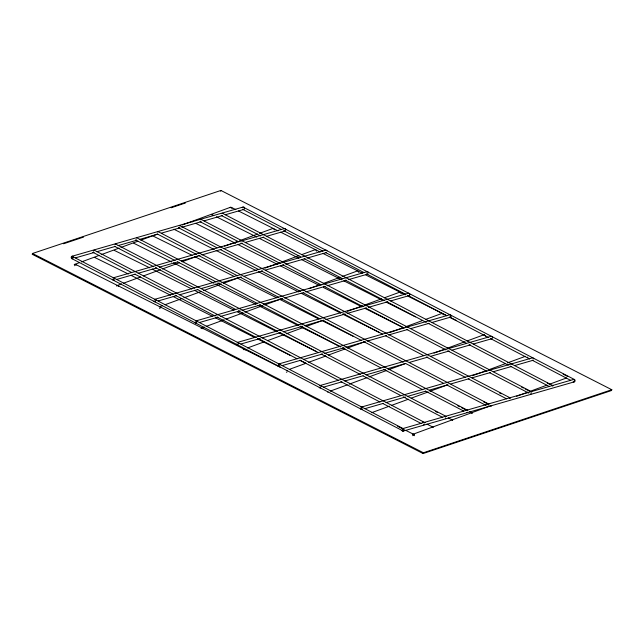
<?xml version="1.0" encoding="UTF-8"?>
<svg xmlns="http://www.w3.org/2000/svg" width="644" height="644" viewBox="0 0 644 644"><rect width="100%" height="100%" fill="white"/><g stroke="black" fill="none" stroke-linecap="round" stroke-linejoin="round"><path stroke-width="0.97" d="M211.981 214.871L211.522 214.685M235.865 209.646L231.381 207.392L230.793 207.762M413.802 435.022L413.81 434.418L405.736 430.361M32.506 253.478L32.2 254.267L423.092 453.545L611.494 390.522L611.8 389.733L220.908 190.455L32.506 253.478L423.398 452.764L611.8 389.733M220.602 191.236L220.908 190.455M423.092 453.545L423.398 452.764M74.632 265.739L75.718 264.467L280.188 367.249M412.715 435.69L413.81 434.418M574.601 380.089A1.248 0.427 -62.5 0 0 574.545 379.566L243.529 207.32A1.248 0.427 -62.5 0 0 243.134 207.795M574.545 379.566L574.11 379.71M573.748 381.626L573.321 381.739A1.248 0.427 -62.5 0 1 573.257 381.602M94.773 257.487L128.357 274.014M114.23 250.347L149.609 267.783M133.686 243.215L171.763 262.003M153.143 236.082L192.113 255.322M192.065 221.818L192.524 221.794M432.857 427.439L433.267 427.286L426.988 424.13M452.313 420.307L452.724 420.154L448.24 417.9M471.77 413.166L472.229 413.15M491.235 406.034L491.638 405.889M549.606 384.637L550.016 384.484M409.817 294.904L409.689 295.008A1.248 1.119 73.9 0 0 408.006 293.398M74.752 264.362L79.47 262.631M81.353 261.939L99.281 255.37M101.172 254.678L119.092 248.109M120.983 247.417L137.961 241.194M140.794 240.156L156.83 234.271M182.308 224.933L230.423 207.296M117.015 285.606L121.732 283.875M123.616 283.183L140.601 276.96M143.427 275.922L160.412 269.699M162.296 269.007L179.282 262.784M182.107 261.746L197.209 256.207M224.563 246.177L237.773 241.339M239.657 240.647L257.584 234.078M259.476 233.386L272.678 228.54A1.248 1.135 69.9 0 1 274.199 229.932M162.103 305.811L159.277 306.85A1.248 1.135 69.9 0 1 160.67 307.55M164.936 304.773L181.914 298.55M183.806 297.858L200.783 291.635M203.617 290.597L221.544 284.028M223.428 283.336L239.463 277.451M264.942 268.113L280.035 262.583M281.919 261.891L298.905 255.668M301.73 254.63L314.94 249.783M204.365 327.055L201.532 328.094A1.248 1.135 69.9 0 1 202.932 328.794M206.249 326.363L224.176 319.794M226.068 319.102L243.046 312.879M244.929 312.187L262.857 305.618M264.748 304.926L281.726 298.695M309.088 288.665L320.406 284.519M323.24 283.481L340.217 277.258M342.109 276.566L357.203 271.027A1.248 1.135 69.9 0 1 358.716 272.42M247.57 347.953L264.547 341.731M267.381 340.692L284.366 334.469M286.25 333.777L303.235 327.546M306.061 326.516L322.105 320.632M347.575 311.293L362.669 305.763M364.552 305.071L381.538 298.848M384.371 297.81L399.465 292.271A1.248 1.135 69.9 0 1 400.979 293.664M289.832 369.197L305.868 363.321M308.701 362.282L325.679 356.06M328.512 355.021L344.548 349.137M347.382 348.106L364.359 341.875M389.837 332.537L403.039 327.699M405.873 326.661L421.909 320.776M425.684 319.4L441.72 313.515M330.203 391.133L347.188 384.911M349.072 384.218L367 377.65M368.883 376.957L386.811 370.389M388.694 369.696L404.738 363.812M433.984 353.089L445.302 348.943M447.194 348.251L465.113 341.682M467.005 340.99L483.982 334.759M371.524 412.724L389.443 406.155M391.335 405.462L408.312 399.24M411.146 398.201L428.131 391.971M430.015 391.286L446.992 385.056M472.471 375.718L485.681 370.88M488.506 369.841L505.492 363.61M507.375 362.926L525.303 356.349M412.836 434.314L491.147 405.607M516.617 396.269L527.935 392.124M530.769 391.085L546.804 385.201M549.638 384.17L566.615 377.939M63.603 243.762L83.583 237.073M171.127 207.787L185.4 203.013M72.981 258.534A1.248 1.119 74 0 1 71.323 257.962A1.248 1.119 74 0 1 71.983 256.272L242.997 207.07M75.59 257.833L93.952 252.553M96.85 251.724L115.204 246.443M118.102 245.606L136.464 240.325M139.362 239.488L157.716 234.207M161.58 233.096L179.942 227.815M181.874 227.26L201.194 221.697M204.1 220.86L222.454 215.579M225.352 214.75L243.714 209.461A1.248 1.119 74 0 1 243.392 209.509M116.91 279.383L135.272 274.103M138.17 273.273L156.524 267.985M159.43 267.155L177.784 261.875M181.648 260.764L200.01 255.475M201.942 254.919L221.262 249.365M224.16 248.528L242.522 243.247M245.42 242.41L263.774 237.129M266.672 236.3L285.034 231.011M154.624 299.371L325.647 250.162A1.248 1.119 74 0 1 327.007 250.878M158.239 300.933L176.593 295.652M179.491 294.823L197.853 289.534M201.717 288.423L220.071 283.143M222.003 282.587L241.331 277.025M244.229 276.196L262.583 270.915M265.489 270.078L283.843 264.797M285.775 264.241L305.103 258.679M307.035 258.123L326.355 252.561M195.953 320.921L366.967 271.712M199.56 322.483L217.913 317.202M220.82 316.365L240.14 310.811M242.072 310.255L260.434 304.974M263.332 304.137L282.652 298.575M284.584 298.019L303.912 292.457M305.844 291.901L325.164 286.347M327.096 285.791L346.424 280.229M348.356 279.673L367.684 274.111M408.296 293.262L237.274 342.471A1.248 1.119 74 0 1 238.457 342.882M240.88 344.033L260.208 338.47M262.14 337.915L280.494 332.634M283.392 331.805L302.72 326.242M304.652 325.687L323.98 320.124M325.912 319.569L345.232 314.006M347.164 313.451L366.492 307.896M368.424 307.341L387.744 301.778M390.642 300.941L409.004 295.66M278.594 364.021L449.617 314.811M282.209 365.583L300.563 360.302M303.461 359.465L322.789 353.91M324.721 353.347L344.041 347.792M345.973 347.237L365.301 341.674M367.233 341.119L386.553 335.556M388.485 335.001L407.813 329.446M410.711 328.609L429.073 323.328M431.971 322.491L450.325 317.21M319.923 385.571L490.937 336.361M323.529 387.133L341.884 381.852M344.79 381.015L363.144 375.734M366.042 374.897L385.37 369.342M387.302 368.787L405.656 363.498M409.52 362.387L427.882 357.106M430.78 356.277L449.134 350.988M452.032 350.159L470.394 344.878M473.292 344.041L491.646 338.76A1.248 1.119 73.9 0 1 490.47 338.35M361.244 407.121L532.258 357.911A1.248 1.119 74 0 1 533.731 358.966M364.85 408.682L383.212 403.402M386.11 402.564L405.43 397.002M407.362 396.446L425.724 391.166M429.588 390.055L447.942 384.774M450.848 383.937L469.202 378.656M472.1 377.819L490.462 372.538M493.36 371.709L511.714 366.428M514.612 365.591L532.974 360.31A1.248 1.119 74 0 1 532.338 360.294L570.648 380.346M402.564 428.663L573.587 379.461M403.273 431.061L574.295 381.86M71.581 256.908L72.434 257.125M71.734 258.566L402.75 430.812A1.248 0.427 -62.5 0 0 403.458 429.709A1.248 0.427 -62.5 0 0 403.538 428.783L72.531 256.497A1.248 0.427 -62.5 0 0 71.798 257.624A1.248 0.427 -62.5 0 0 71.734 258.558L72.056 258.655M159.599 308.42L160.05 308.548M286.379 372.152L286.838 372.28M403.538 428.783L403.112 428.896A1.248 0.427 -62.5 0 0 402.379 430.023A1.248 0.427 -62.5 0 0 402.315 430.957M72.241 257.825L72.692 257.962M113.561 279.375L114.012 279.512M154.882 300.925L155.341 301.062M196.203 322.467L196.662 322.612M237.531 344.017L237.982 344.162M278.852 365.567L279.311 365.712M320.173 387.116L320.632 387.261M361.501 408.666L361.952 408.811M238.554 210.999L278.015 230.834M280.704 232.186L320.157 252.021M322.853 253.374L362.306 273.209M365.897 275.012L405.35 294.847M408.046 296.2L445.712 315.133M450.196 317.387L456.467 320.543M563.186 374.188L567.67 376.442M211.932 214.532L213.719 215.434M216.416 216.787L256.771 237.073M259.46 238.425L298.921 258.26M301.609 259.613L341.964 279.899M343.759 280.8L383.212 300.635M385.901 301.988L415.501 316.864M547.328 383.132L549.115 384.033M196.058 223.468L235.519 243.303M238.208 244.656L277.669 264.491M280.357 265.843L319.81 285.678M323.401 287.482L361.96 306.866M364.649 308.218L403.216 327.603M521.592 387.116L523.379 388.018M525.174 388.92L529.658 391.174M173.912 229.248L214.267 249.534M216.062 250.444L256.417 270.73M258.204 271.631L298.558 291.917M301.255 293.27L340.708 313.105M342.503 314.006L379.276 332.489M499.438 392.896L501.233 393.798M194.81 256.674L234.263 276.509M236.952 277.862L276.413 297.697M279.102 299.049L318.563 318.885M321.251 320.237L353.54 336.466M363.401 341.425L365.196 342.326M483.572 401.832L488.055 404.086M173.558 262.905L213.913 283.191M215.7 284.093L256.054 304.379M257.85 305.28L298.204 325.566M299.999 326.468L339.46 346.303M343.043 348.106L345.739 349.459M457.836 405.809L459.623 406.71M461.418 407.612L467.697 410.767M469.492 411.669L472.181 413.021M152.306 269.136L191.759 288.971M194.448 290.323L233.909 310.158M237.499 311.962L276.952 331.797M278.747 332.698L316.413 351.632M324.487 355.689L326.275 356.591M435.682 411.588L437.477 412.49M131.054 275.366L170.507 295.202M173.196 296.554L212.657 316.389M215.346 317.742L254.807 337.577M257.495 338.929L290.677 355.609M300.539 360.568L305.924 363.272M422.504 421.876L424.299 422.778M397.662 426.304L402.146 428.558M242.74 209.348L281.05 229.328M283.73 230.721L322.934 251.168M325.606 252.561L363.924 272.541M366.597 273.933L405.801 294.38M407.588 295.306L446.791 315.753M449.464 317.146L488.675 337.593M490.454 338.527L529.658 358.966M222.599 213.341L553.18 385.732A1.248 0.427 -62.5 0 0 552.536 386.07M221.359 215.499L260.57 235.937M263.243 237.338L300.668 256.851M304.226 258.711L342.544 278.691M345.216 280.084L384.428 300.531M387.1 301.923L426.304 322.37M428.091 323.296L466.401 343.284M469.074 344.677L508.285 365.116M510.064 366.05L549.276 386.497M199.986 221.649L238.296 241.629M240.969 243.021L280.18 263.468M282.853 264.861L321.171 284.841M323.843 286.234L363.047 306.681M365.72 308.074L404.038 328.054M406.71 329.446L445.914 349.893M447.701 350.827L486.904 371.274M489.577 372.667L528.788 393.114M179.837 225.642L510.426 398.032A1.248 0.427 -62.5 0 0 509.782 398.37M178.605 227.799L216.923 247.779M220.489 249.639L258.799 269.619M261.472 271.011L300.684 291.458M303.356 292.851L340.781 312.364M343.453 313.765L382.657 334.204M385.329 335.605L423.647 355.585M426.32 356.977L465.531 377.424M468.204 378.817L506.514 398.797M157.225 233.949L196.436 254.396M198.215 255.322L237.427 275.769M240.099 277.162L278.409 297.142M281.09 298.534L320.293 318.981M322.966 320.374L361.284 340.354M363.957 341.755L403.16 362.194M405.833 363.594L443.257 383.108M446.823 384.967L486.035 405.414M467.673 410.333L137.083 237.942A1.248 0.427 -62.5 0 0 136.641 238.071M135.852 240.099L175.055 260.546M177.728 261.939L216.046 281.919M217.825 282.845L257.037 303.292M259.709 304.684L298.913 325.131M300.7 326.065L340.797 346.971M342.576 347.905L380.894 367.885M383.566 369.278L422.77 389.725M425.451 391.117L463.761 411.097M114.471 246.249L153.683 266.697M155.462 267.622L194.673 288.069M197.346 289.462L235.656 309.442M238.328 310.843L277.54 331.282M280.212 332.682L318.53 352.662M321.203 354.055L360.407 374.502M363.079 375.895L400.504 395.408M403.176 396.801L442.388 417.248M424.919 422.633L94.33 250.242A1.248 0.427 -62.5 0 0 93.879 250.371M93.098 252.4L131.408 272.38M134.974 274.239L173.292 294.219M175.071 295.153L215.168 316.059M216.956 316.993L256.159 337.432M257.946 338.366L297.15 358.813M299.822 360.205L338.14 380.185M340.813 381.578L380.016 402.025M382.689 403.418L421.007 423.398M403.458 429.709L404.094 430.305M229.892 207.666A1.248 1.135 69.9 0 1 231.937 208.688M74.221 264.732A1.248 1.135 69.9 0 1 76.145 265.062M116.483 285.976A1.248 1.135 69.9 0 1 118.407 286.306M315.262 249.743A1.248 1.135 69.9 0 1 316.454 251.176M201.008 328.464A1.248 1.135 69.9 0 1 201.242 328.239M243.263 349.708A1.248 1.135 69.9 0 1 245.195 350.038M442.042 313.475A1.248 1.135 69.9 0 1 443.241 314.908M286.379 370.542A1.248 1.135 69.9 0 1 287.264 370.984M484.304 334.719A1.248 1.135 69.9 0 1 484.634 334.775M485.487 335.806A1.248 1.135 69.9 0 1 485.496 336.152M327.788 392.196A1.248 1.135 69.9 0 1 328.021 391.971M527.75 357.05A1.248 1.135 69.9 0 1 527.758 357.396M412.305 434.684A1.248 1.135 69.9 0 1 414.35 435.706M242.313 207.722A1.248 1.119 74 0 1 244.478 208.471M244.398 208.809A1.248 1.119 74 0 1 244.229 209.099M71.983 256.272A1.248 1.119 74 0 1 73.448 257.326M72.957 256.393A1.248 0.427 -62.5 0 1 73.022 256.739M243.963 207.175A1.248 0.427 -62.5 0 1 244.02 207.698M114.302 280.084A1.248 1.119 73.9 0 1 112.547 279.166M114.672 278.538A1.248 1.119 73.9 0 0 113.304 277.822L284.326 228.62A1.248 1.119 73.9 0 1 285.791 229.667M285.558 230.649A1.248 1.119 73.9 0 1 284.101 230.842M155.341 301.77A1.248 1.119 74 0 1 153.972 301.054M154.946 299.331A1.248 1.119 74 0 1 156.09 300.426M196.662 323.32A1.248 1.119 73.9 0 1 195.196 322.266M195.663 321.058A1.248 1.119 73.9 0 1 197.314 321.63M367.966 273.974A1.248 1.119 73.9 0 1 367.048 274.094M366.686 271.857A1.248 1.119 73.9 0 1 368.432 272.766M409.294 295.524A1.248 1.119 73.9 0 1 408.071 295.491M237.982 344.87A1.248 1.119 74 0 1 236.622 344.154M238.634 343.18A1.248 1.119 74 0 1 238.739 343.526M450.615 317.073A1.248 1.119 73.9 0 1 449.689 317.194M449.931 314.771A1.248 1.119 73.9 0 1 450.848 316.848M279.826 366.05A1.248 1.119 73.9 0 1 277.838 365.365M278.313 364.158A1.248 1.119 73.9 0 1 279.963 364.729M490.648 336.498A1.248 1.119 73.9 0 1 492.306 337.07M492.338 338.108A1.248 1.119 73.9 0 1 491.936 338.623M320.318 388.01A1.248 1.119 74 0 1 319.263 387.253M320.237 385.531A1.248 1.119 74 0 1 321.388 386.617M362.242 409.375A1.248 1.119 74 0 1 360.487 408.465M360.954 407.258A1.248 1.119 74 0 1 362.604 407.829M402.275 428.807A1.248 1.119 73.9 0 1 403.82 429.17A1.248 1.119 73.9 0 1 403.651 430.86A1.248 1.119 73.9 0 1 402.098 430.651M573.297 379.598A1.248 1.119 74 0 1 574.77 379.871A1.248 1.119 74 0 1 574.818 381.498A1.248 1.119 74 0 1 573.361 381.683M574.271 380.942A1.248 0.427 -62.5 0 1 574.013 381.337M93.742 252.062A1.248 0.427 -62.5 0 1 93.034 252.263M93.493 250.846A1.248 0.427 -62.5 0 1 93.686 250.58M424.468 422.762A1.248 0.427 -62.5 0 1 424.976 422.77M424.13 424.662A1.248 0.427 -62.5 0 1 423.615 424.662M445.704 418.302A1.248 0.427 -62.5 0 1 445.326 418.648M445.455 417.095A1.248 0.427 -62.5 0 1 446.292 416.483L115.711 244.092A1.248 0.427 -62.5 0 0 115.067 244.43M136.303 239.971A1.248 0.427 -62.5 0 1 135.787 239.962M467.222 410.461A1.248 0.427 -62.5 0 1 467.737 410.469M466.699 412.498A1.248 0.427 -62.5 0 1 466.433 412.49M488.458 406.002A1.248 0.427 -62.5 0 1 487.814 406.34M488.208 404.786A1.248 0.427 -62.5 0 1 488.402 404.521M488.603 404.311A1.248 0.427 -62.5 0 1 489.046 404.182L158.464 231.792A1.248 0.427 -62.5 0 0 157.82 232.13M179.394 225.77A1.248 0.427 -62.5 0 1 179.901 225.77M179.056 227.67A1.248 0.427 -62.5 0 1 178.541 227.662M531.211 393.701A1.248 0.427 -62.5 0 1 530.503 393.903M531.356 392.011A1.248 0.427 -62.5 0 1 531.799 391.882L201.218 219.491A1.248 0.427 -62.5 0 0 200.574 219.829M222.148 213.47A1.248 0.427 -62.5 0 1 222.655 213.47M221.81 215.37A1.248 0.427 -62.5 0 1 221.294 215.362"/></g></svg>
